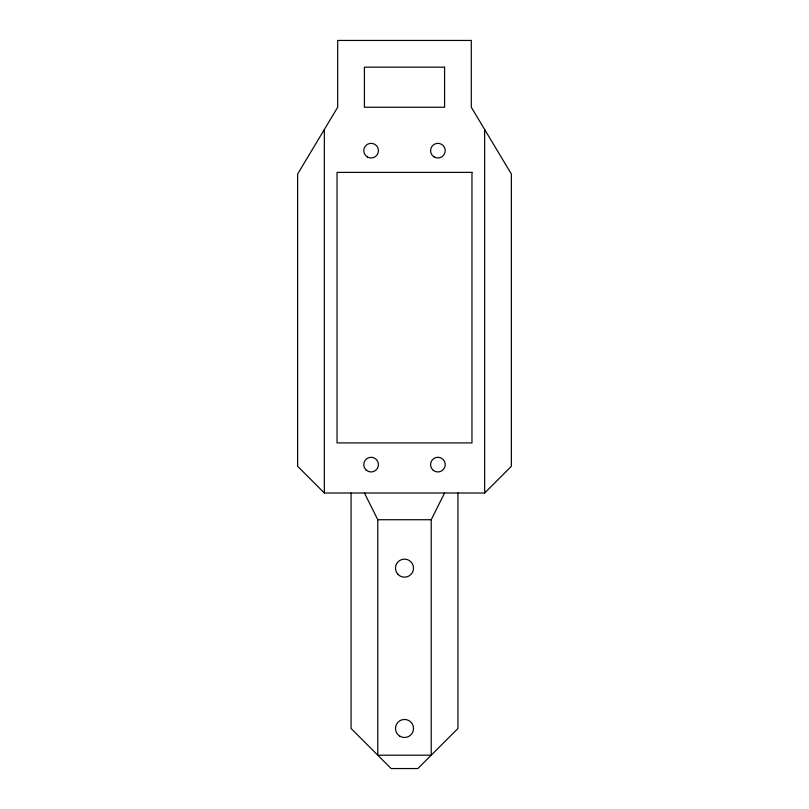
<?xml version="1.0" encoding="UTF-8"?>
<svg xmlns="http://www.w3.org/2000/svg" width="809" height="809" viewBox="0 0 809 809"><rect width="100%" height="100%" fill="white"/><g stroke="black" fill="none" stroke-linecap="round" stroke-linejoin="round"><path stroke-width="1.21" d="M364.424 493.005L377.783 519.722L377.783 755.191L431.217 755.191L431.217 519.722L444.576 493.005M484.662 493.005L511.379 466.287L511.379 174.046L471.303 107.253L471.303 40.45L337.697 40.45L337.697 107.253L297.621 174.046L297.621 466.287L324.338 493.005L484.662 493.005L484.662 129.511M377.783 519.722L431.217 519.722M457.934 493.005L457.934 728.474L417.859 768.55L391.141 768.55L351.066 728.474L351.066 493.005M324.338 129.511L324.338 493.005M444.576 67.167L364.424 67.167L364.424 107.253L444.576 107.253L444.576 67.167M471.971 172.378L337.029 172.378L337.029 442.907L471.971 442.907L471.971 172.378M365.901 469.817A7.352 7.352 0 0 0 378.197 466.52A7.352 7.352 0 0 0 369.197 457.52A7.352 7.352 0 0 0 365.901 469.817M432.704 469.817A7.352 7.352 0 0 0 445.001 466.52A7.352 7.352 0 0 0 436 457.52A7.352 7.352 0 0 0 432.704 469.817M434.221 157.027A7.352 7.352 0 0 0 445.243 150.666A7.352 7.352 0 0 0 434.221 144.305A7.352 7.352 0 0 0 434.221 157.027M367.428 157.027A7.352 7.352 0 0 0 378.45 150.666A7.352 7.352 0 0 0 367.428 144.305A7.352 7.352 0 0 0 367.428 157.027M398.119 574.532A9.02 9.02 0 0 0 413.207 570.487A9.02 9.02 0 0 0 402.164 559.444A9.02 9.02 0 0 0 398.119 574.532M399.99 736.281A9.02 9.02 0 0 0 413.52 728.474A9.02 9.02 0 0 0 399.99 720.657A9.02 9.02 0 0 0 399.99 736.281"/></g></svg>
